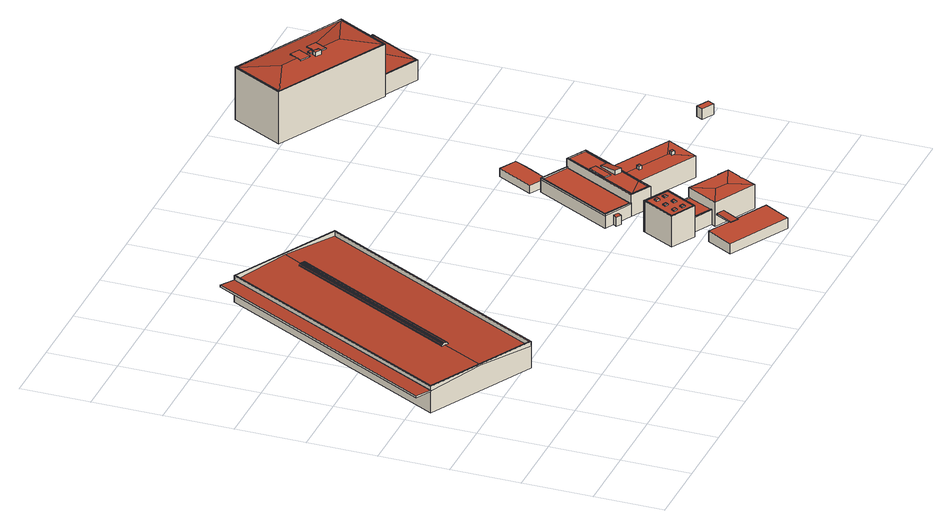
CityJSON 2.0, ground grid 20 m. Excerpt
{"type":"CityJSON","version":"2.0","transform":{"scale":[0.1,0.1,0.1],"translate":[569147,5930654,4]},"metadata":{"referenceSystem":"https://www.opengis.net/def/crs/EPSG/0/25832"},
"CityObjects":{
"building1":{"type":"Building","attributes":{"Grundfläche 2D":"387.433564","Grundhöhe NN":"11.958"},"geometry":[{"type":"Solid","lod":"3","boundaries":[[[[0,1,2,3]],[[4,5,3,2]],[[5,6,0,3]],[[6,7,1,0]],[[7,4,2,1]],[[7,6,5,4]]]],"semantics":{"surfaces":[{"type":"RoofSurface"},{"type":"WallSurface"},{"type":"GroundSurface"}],"values":[[0,1,1,1,1,2]]}}]},
"building2":{"type":"Building","attributes":{"Grundfläche 2D":"2698.041716","Grundhöhe NN":"5.537"},"geometry":[{"type":"Solid","lod":"3","boundaries":[[[[8,9,10,11]],[[12,8,11,13,14,10,9,15]],[[16,17,18,19]],[[20,16,19,21]],[[22,20,21,23]],[[24,22,23,25]],[[26,24,25,27]],[[28,26,27,29]],[[30,28,29,31]],[[32,30,31,33]],[[34,32,33,35]],[[36,34,35,37]],[[38,36,37,39]],[[40,38,39,41]],[[42,43,44,45,46,47,48,49,50,51,52,53,54,55,56,57]],[[53,58,59,60,61,62,42,57,63,64,54]],[[11,10,64,63]],[[65,66,9,8]],[[56,13,11,63,57]],[[14,13,56,55]],[[54,64,10,14,55]],[[67,68,15,9,66]],[[68,69,12,15]],[[70,65,8,12,69]],[[48,47,46,45,44,43,42,62,61,60,41,39,37,35,33,31,29,27,25,23,21,19,18]],[[40,41,60,59]],[[40,59,58,53,52,51,50,49,17,16,20,22,24,26,28,30,32,34,36,38]],[[18,17,49,48]],[[65,70,69,71,72]],[[66,65,72,73]],[[68,67,66,73,74]],[[69,68,74,71]],[[72,71,74,73]]]],"semantics":{"surfaces":[{"type":"RoofSurface"},{"type":"WallSurface"},{"type":"GroundSurface"}],"values":[[0,0,0,0,0,0,0,0,0,0,0,0,0,0,0,0,1,1,1,1,1,1,1,1,1,1,1,1,1,1,1,1,2]]}}]},
"building3":{"type":"Building","attributes":{"Grundfläche 2D":"171.314535","Grundhöhe NN":"5.463"},"geometry":[{"type":"Solid","lod":"3","boundaries":[[[[75,76,77,78,79,80,81,82]],[[83,84,81,80]],[[84,85,82,81]],[[85,86,75,82]],[[86,87,76,75]],[[87,88,77,76]],[[88,89,78,77]],[[89,90,79,78]],[[90,83,80,79]],[[83,90,89,88,87,86,85,84]]]],"semantics":{"surfaces":[{"type":"RoofSurface"},{"type":"WallSurface"},{"type":"GroundSurface"}],"values":[[0,1,1,1,1,1,1,1,1,2]]}}]},
"building4":{"type":"Building","attributes":{"Grundfläche 2D":"13.773554","Grundhöhe NN":"8.645"},"geometry":[{"type":"Solid","lod":"3","boundaries":[[[[91,92,93,94]],[[91,94,95,96]],[[92,91,96,97]],[[93,92,97,98]],[[94,93,98,95]],[[97,96,95,98]]]],"semantics":{"surfaces":[{"type":"RoofSurface"},{"type":"WallSurface"},{"type":"GroundSurface"}],"values":[[0,1,1,1,1,2]]}}]},
"building5":{"type":"Building","attributes":{"Grundfläche 2D":"296.339205","Grundhöhe NN":"5.449"},"children":["building5-1","building5-2","building5-3","building5-4","building5-5","building5-6","building5-7","building5-8","building5-9","building5-10"],"geometry":[{"type":"Solid","lod":"3","boundaries":[[[[99,100,101,102,103,104,105,106,107,108]],[[109,110,111,112,113,114,115,116,117,118]],[[119,120,121,122]],[[123,119,122,124]],[[125,126,127,121,120,128,129,130]],[[131,132,127]],[[132,133,124,122,121,127]],[[134,124,133]],[[135,136,137,138,139,140,141,142]],[[101,100,143,144]],[[105,104,145,146]],[[110,109,147,148]],[[112,111,149,150]],[[111,110,148,149]],[[113,112,150,151]],[[100,99,108,107,152,115,114,113,151,143]],[[106,153,116,115,152,107]],[[105,146,154,118,117,116,153,106]],[[109,118,154,147]],[[120,119,155,156]],[[157,158,159,160]],[[161,135,142,128,120,156,162,163]],[[128,142,141,129]],[[164,163,162,165]],[[129,141,140,130]],[[158,164,165,159]],[[130,140,139,125]],[[157,160,166,167,127,126,125,139,138,168]],[[131,127,167,169]],[[132,131,169,170]],[[133,132,170,171]],[[134,133,171,172]],[[124,134,172,173]],[[123,124,173,145,104,103,102,101,144,155,119]],[[136,135,161,174]],[[137,136,174,175]],[[138,137,175,168]],[[150,149,148,147,154,146,145,173,172,171,170,169,167,166,160,159,165,162,156,155,144,143,151]],[[174,161,163,164,158,157,168,175]]]],"semantics":{"surfaces":[{"type":"RoofSurface"},{"type":"WallSurface"},{"type":"GroundSurface"}],"values":[[0,0,0,0,0,0,0,0,0,1,1,1,1,1,1,1,1,1,1,1,1,1,1,1,1,1,1,1,1,1,1,1,1,1,1,1,1,2,2]]}}]},
"building5-1":{"type":"BuildingInstallation","parents":["building5"],"geometry":[{"type":"MultiSurface","lod":"3","boundaries":[[[153,152,176,177,178,179]],[[153,179,105,106]],[[153,106,107,152]],[[152,107,108,176]],[[108,103,177,176]],[[103,104,178,177]],[[104,105,179,178]]],"semantics":{"surfaces":[{"type":"RoofSurface"},{"type":"WallSurface"}],"values":[0,1,1,1,1,1,1]}}]},
"building5-2":{"type":"BuildingInstallation","parents":["building5"],"geometry":[{"type":"MultiSurface","lod":"3","boundaries":[[[180,181,182,183]],[[100,101,180,183]],[[181,180,101,102]],[[102,99,182,181]],[[99,100,183,182]]],"semantics":{"surfaces":[{"type":"RoofSurface"},{"type":"WallSurface"}],"values":[0,1,1,1,1]}}]},
"building5-3":{"type":"BuildingInstallation","parents":["building5"],"geometry":[{"type":"MultiSurface","lod":"3","boundaries":[[[184,185,186,187]],[[187,186,188,189]],[[184,187,189,190]],[[190,191,185,184]],[[191,188,186,185]]],"semantics":{"surfaces":[{"type":"RoofSurface"},{"type":"WallSurface"}],"values":[0,1,1,1,1]}}]},
"building5-4":{"type":"BuildingInstallation","parents":["building5"],"geometry":[{"type":"MultiSurface","lod":"3","boundaries":[[[192,193,194,195]],[[192,195,196,197]],[[194,193,112,113]]],"semantics":{"surfaces":[{"type":"RoofSurface"},{"type":"WallSurface"}],"values":[0,1,1]}}]},
"building5-5":{"type":"BuildingInstallation","parents":["building5"],"geometry":[{"type":"MultiSurface","lod":"3","boundaries":[[[198,199,200,201]],[[201,200,202,203]],[[198,201,203,204]],[[199,198,204,205]],[[200,199,205,202]]],"semantics":{"surfaces":[{"type":"RoofSurface"},{"type":"WallSurface"}],"values":[0,1,1,1,1]}}]},
"building5-6":{"type":"BuildingInstallation","parents":["building5"],"geometry":[{"type":"MultiSurface","lod":"3","boundaries":[[[206,207,208,209]],[[209,208,210,211]],[[211,212,206,209]],[[212,213,207,206]],[[208,207,213,210]]],"semantics":{"surfaces":[{"type":"RoofSurface"},{"type":"WallSurface"}],"values":[0,1,1,1,1]}}]},
"building5-7":{"type":"BuildingInstallation","parents":["building5"],"geometry":[{"type":"MultiSurface","lod":"3","boundaries":[[[214,215,216,217]],[[217,216,218,219]],[[214,217,219,220]],[[215,214,220,221]],[[216,215,221,218]]],"semantics":{"surfaces":[{"type":"RoofSurface"},{"type":"WallSurface"}],"values":[0,1,1,1,1]}}]},
"building5-8":{"type":"BuildingInstallation","parents":["building5"],"geometry":[{"type":"MultiSurface","lod":"3","boundaries":[[[222,223,224,225]],[[225,224,226,227]],[[227,228,222,225]],[[228,229,223,222]],[[224,223,229,226]]],"semantics":{"surfaces":[{"type":"RoofSurface"},{"type":"WallSurface"}],"values":[0,1,1,1,1]}}]},
"building5-9":{"type":"BuildingInstallation","parents":["building5"],"geometry":[{"type":"MultiSurface","lod":"3","boundaries":[[[230,231,232,233]],[[233,232,234,235]],[[230,233,235,236]],[[231,230,236,237]],[[232,231,237,234]]],"semantics":{"surfaces":[{"type":"RoofSurface"},{"type":"WallSurface"}],"values":[0,1,1,1,1]}}]},
"building5-10":{"type":"BuildingInstallation","parents":["building5"],"geometry":[{"type":"MultiSurface","lod":"3","boundaries":[[[238,195,194,239,240,241,242,243,244,245,246,193,192,247]],[[113,114,115,240,239,194]],[[115,116,241,240]],[[118,243,242,241,116,117]],[[118,109,244,243]],[[109,110,245,244]],[[110,111,246,245]],[[111,112,193,246]],[[247,192,197,248]],[[238,247,248,249]],[[249,196,195,238]]],"semantics":{"surfaces":[{"type":"RoofSurface"},{"type":"WallSurface"}],"values":[0,1,1,1,1,1,1,1,1,1,1]}}]},
"building6":{"type":"Building","attributes":{"Grundfläche 2D":"238.341297","Grundhöhe NN":"5.522"},"geometry":[{"type":"Solid","lod":"3","boundaries":[[[[250,251,252,253,254,255,256,257]],[[258,259,260,261]],[[262,263,264,265]],[[266,267,268,269]],[[270,259,252,251]],[[259,258,253,252]],[[254,253,258,261]],[[261,260,255,254]],[[260,271,256,255]],[[271,272,257,256]],[[272,273,250,257]],[[273,270,251,250]],[[265,264,274,275]],[[262,265,275,276]],[[263,262,276,277]],[[271,260,259,270,278,279]],[[279,280,272,271],[281,282,269,268]],[[273,272,280,283]],[[263,277,278,270,273,283,274,264]],[[266,269,282,284]],[[267,266,284,285]],[[268,267,285,281]],[[276,275,274,283,280,279,278,277]],[[285,284,282,281]]]],"semantics":{"surfaces":[{"type":"RoofSurface"},{"type":"WallSurface"},{"type":"GroundSurface"}],"values":[[0,0,0,0,1,1,1,1,1,1,1,1,1,1,1,1,1,1,1,1,1,1,2,2]]}}]},
"building7":{"type":"Building","attributes":{"Grundfläche 2D":"168.805632","Grundhöhe NN":"5.532"},"children":["building7-1","building7-2"],"geometry":[{"type":"Solid","lod":"3","boundaries":[[[[286,287,288,289]],[[290,291,292,293]],[[294,295,296,297]],[[298,299,294,297,300,301,302]],[[303,304,305,296,295]],[[305,306,307,308,309,296]],[[310,311,312,307,313,314,315]],[[307,312,316]],[[307,316,317]],[[307,317,308]],[[318,319,314,313]],[[315,320,310]],[[321,322,308,317,316,323,324,325,326,310,320,315,314],[327,328,329,330]],[[322,309,308]],[[316,312,323]],[[323,312,311,326]],[[311,310,326]],[[331,332,319,318,313]],[[332,298,302,319]],[[319,302,321,314]],[[301,300,297,322,321,302]],[[297,296,309,322]],[[324,323,287,286]],[[323,326,288,287]],[[326,325,289,288]],[[325,324,286,289]],[[327,330,293,292]],[[290,293,330,329]],[[291,290,329,328]],[[328,327,292,291]],[[295,294,278,333]],[[334,304,303,295,333,335]],[[305,304,334,336]],[[313,307,306,305,336,337]],[[331,313,337,338]],[[332,331,338,339]],[[298,332,339,340]],[[294,299,298,340,341,278]],[[336,334,335,333,278,341,340,339,338,337]]]],"semantics":{"surfaces":[{"type":"RoofSurface"},{"type":"WallSurface"},{"type":"GroundSurface"}],"values":[[0,0,0,0,0,0,0,0,0,0,0,0,0,0,0,0,0,0,0,0,0,0,1,1,1,1,1,1,1,1,1,1,1,1,1,1,1,1,2]]}}]},
"building7-1":{"type":"BuildingInstallation","parents":["building7"],"geometry":[{"type":"MultiSurface","lod":"3","boundaries":[[[305,306,307,313,318,319,302,342,343,344,345,346,347,348,349,350,351,352,353,297,296]],[[321,314,343,342]],[[314,315,320,310,346,345,344,343]],[[310,311,312,348,347,346]],[[312,316,349,348]],[[316,317,350,349]],[[317,308,351,350]],[[308,309,352,351]],[[309,322,353,352]]],"semantics":{"surfaces":[{"type":"RoofSurface"},{"type":"WallSurface"}],"values":[0,1,1,1,1,1,1,1,1]}}]},
"building7-2":{"type":"BuildingInstallation","parents":["building7"],"geometry":[{"type":"MultiSurface","lod":"3","boundaries":[[[300,297,353,342,302,301]],[[322,321,342,353]]],"semantics":{"surfaces":[{"type":"RoofSurface"},{"type":"WallSurface"}],"values":[0,1]}}]},
"building8":{"type":"Building","attributes":{"Grundfläche 2D":"66.812664","Grundhöhe NN":"5.439"},"children":["building8-1"],"geometry":[{"type":"Solid","lod":"3","boundaries":[[[[354,355,356,357,358,359,360,361,362,363,364,365]],[[354,365,364,366,367]],[[368,369,361,360,359,358,357,356,355,354,367,370]],[[371,363,362,361,369,372]],[[364,363,371,366]],[[372,369,368,370,367,366,371]]]],"semantics":{"surfaces":[{"type":"RoofSurface"},{"type":"WallSurface"},{"type":"GroundSurface"}],"values":[[0,1,1,1,1,2]]}}]},
"building8-1":{"type":"BuildingInstallation","parents":["building8"],"geometry":[{"type":"MultiSurface","lod":"3","boundaries":[[[365,373,355,356,374,375,357,358,376,377,359,360,378,362,363,364]]],"semantics":{"surfaces":[{"type":"RoofSurface"}],"values":[0]}}]},
"building9":{"type":"Building","attributes":{"Grundfläche 2D":"206.409365","Grundhöhe NN":"5.315"},"children":["building9-1","building9-2"],"geometry":[{"type":"Solid","lod":"3","boundaries":[[[[379,380,381,382,383,384,385]],[[385,384,383,386,379]],[[386,387,380,379]],[[388,383,382,381,389,390]],[[386,383,388,391]],[[387,386,391,392]],[[389,381,380,387,392]],[[388,390,389,392,391]]]],"semantics":{"surfaces":[{"type":"RoofSurface"},{"type":"WallSurface"},{"type":"GroundSurface"}],"values":[[0,0,0,1,1,1,1,2]]}}]},
"building9-1":{"type":"BuildingInstallation","parents":["building9"],"geometry":[{"type":"MultiSurface","lod":"3","boundaries":[[[393,394,395,396,397]],[[398,395,394,399,385]],[[398,384,400,397,396,395]],[[400,401,393,397]],[[401,399,394,393]]],"semantics":{"surfaces":[{"type":"RoofSurface"},{"type":"WallSurface"}],"values":[0,1,1,1,1]}}]},
"building9-2":{"type":"BuildingInstallation","parents":["building9"],"geometry":[{"type":"MultiSurface","lod":"3","boundaries":[[[402,403,404,405]],[[405,404,406,407]],[[407,408,402,405]],[[408,409,403,402]],[[404,403,409,406]]],"semantics":{"surfaces":[{"type":"RoofSurface"},{"type":"WallSurface"}],"values":[0,1,1,1,1]}}]},
"building10":{"type":"Building","attributes":{"Grundfläche 2D":"8.537600","Grundhöhe NN":"4.995"},"geometry":[{"type":"Solid","lod":"3","boundaries":[[[[410,411,412,413]],[[414,415,413,412]],[[415,416,410,413]],[[416,417,411,410]],[[417,414,412,411]],[[417,416,415,414]]]],"semantics":{"surfaces":[{"type":"RoofSurface"},{"type":"WallSurface"},{"type":"GroundSurface"}],"values":[[0,1,1,1,1,2]]}}]},
"building11":{"type":"Building","attributes":{"Grundfläche 2D":"851.022139","Grundhöhe NN":"5.355"},"children":["building11-1","building11-2","building11-3"],"geometry":[{"type":"MultiSurface","lod":"3","boundaries":[[[418,419,420,421,422,423,424,425,426,427]],[[428,429,430]],[[431,432,433,434,435,436,437,438,439,440,441,442,430,429,443,444,445]],[[445,446,431]],[[447,432,431,446]],[[442,448,449,439,438,437,436,450,447,446,428,430]],[[451,452,453,454]],[[455,456,457,458,459]],[[460,461,462,463,464,465,466,467,468,469]],[[470,471,472]],[[471,470,473,474,475]],[[476,477,423,422,478,479,480,473,470,472,481]],[[482,483,419,418]],[[483,484,420,419]],[[484,485,421,420]],[[422,421,485]],[[477,424,423]],[[481,425,424,477,476]],[[481,472,471,475,426,425]],[[475,474,427,426]],[[451,454,441,440]],[[449,452,451,440,439]],[[449,448,453,452]],[[442,441,454,453,448]],[[455,434,433,456]],[[433,432,447,457,456]],[[447,450,458,457]],[[435,459,458,450,436]],[[465,464,429,428]],[[446,466,465,428]],[[446,445,467,466]],[[444,486,469,468]],[[487,488,462,461,460,469,486,489]],[[488,443,463,462]],[[483,482,490,491]],[[484,483,491,492]],[[485,484,492,493]],[[485,493,494,478,422]],[[444,443,495,496]],[[482,418,427,474,473,480,486,444,496,490]],[[494,497,488,487,489,486,480,479,478]],[[443,488,497,495]],[[490,496,495,497,494,493,492,491]]],"semantics":{"surfaces":[{"type":"RoofSurface"},{"type":"WallSurface"},{"type":"GroundSurface"}],"values":[0,0,0,0,0,0,0,0,0,0,0,0,1,1,1,1,1,1,1,1,1,1,1,1,1,1,1,1,1,1,1,1,1,1,1,1,1,1,1,1,1,1,2]}}]},
"building11-1":{"type":"BuildingInstallation","parents":["building11"],"geometry":[{"type":"MultiSurface","lod":"3","boundaries":[[[464,463,468,467]],[[467,445,429,464]],[[443,444,468,463]]],"semantics":{"surfaces":[{"type":"RoofSurface"},{"type":"WallSurface"}],"values":[0,1,1]}}]},
"building11-2":{"type":"BuildingInstallation","parents":["building11"],"geometry":[{"type":"MultiSurface","lod":"3","boundaries":[[[498,499,500,501,502,503,504]],[[505,506,501,500]],[[434,455,502,501,506]],[[503,502,455,459,435,507]],[[507,508,504,503]],[[508,509,510,499,498,504]],[[510,505,500,499]]],"semantics":{"surfaces":[{"type":"RoofSurface"},{"type":"WallSurface"}],"values":[0,1,1,1,1,1,1]}}]},
"building11-3":{"type":"BuildingInstallation","parents":["building11"],"geometry":[{"type":"MultiSurface","lod":"3","boundaries":[[[511,512,513,514,515]],[[516,517,518,512,511,515]],[[519,513,512,518,437]],[[514,513,519,520]],[[516,515,514,520,438]]],"semantics":{"surfaces":[{"type":"RoofSurface"},{"type":"WallSurface"}],"values":[0,1,1,1,1]}}]}
},
"vertices":[
[366,1251,86],[7,570,86],[52,547,82],[411,1228,82],[52,547,80],[411,1228,80],[366,1251,80],[7,570,80],
[362,383,95],[721,1064,95],[717,1063,95],[360,387,95],[52,547,95],[55,548,95],[412,1224,95],[411,1228,95],[523,1089,94],[523,1089,92],[262,594,92],[263,594,94],[525,1088,96],[264,593,96],[526,1087,97],[265,592,97],[527,1086,98],[267,591,98],[530,1085,98],[269,590,98],[532,1084,98],[271,589,98],[535,1082,98],[274,587,98],[537,1081,98],[276,586,98],[539,1080,97],[278,585,97],[540,1080,96],[279,585,96],[541,1079,94],[280,584,94],[542,1079,92],[281,584,92],[271,589,92],[269,590,92],[267,591,92],[265,592,91],[264,593,91],[263,594,91],[262,594,91],[523,1089,91],[526,1087,91],[527,1086,92],[530,1085,92],[532,1084,92],[564,1144,92],[412,1224,81],[55,548,81],[208,468,92],[540,1080,91],[542,1079,91],[281,584,91],[280,584,91],[279,585,91],[360,387,81],[717,1063,81],[362,383,81],[721,1064,81],[565,1146,92],[411,1228,81],[52,547,81],[206,465,92],[52,547,15],[362,383,15],[721,1064,15],[411,1228,15],
[1138,178,47],[1097,102,46],[1275,8,46],[1316,84,47],[1223,133,47],[1221,127,47],[1199,139,47],[1201,144,47],[1221,127,15],[1199,139,15],[1201,144,15],[1138,178,15],[1097,102,15],[1275,8,15],[1316,84,15],[1223,133,15],
[1224,188,51],[1199,139,48],[1221,127,48],[1246,176,51],[1246,176,46],[1224,188,46],[1199,139,46],[1221,127,46],
[1161,240,57],[1159,237,57],[1226,202,57],[1228,204,57],[1266,277,57],[1267,279,57],[1201,314,57],[1200,313,57],[1199,313,57],[1199,312,57],[1128,355,107],[1127,352,107],[1128,352,107],[1079,259,107],[1150,221,107],[1199,312,107],[1199,313,107],[1200,313,107],[1201,314,107],[1202,316,107],[1220,190,86],[1342,126,86],[1321,193,88],[1284,213,88],[1226,202,86],[1268,282,86],[1369,179,86],[1370,180,86],[1390,218,86],[1364,168,86],[1362,169,86],[1368,180,86],[1358,235,86],[1357,233,86],[1275,277,86],[1275,278,86],[1363,166,38],[1369,163,38],[1376,176,38],[1370,180,38],[1369,179,38],[1368,180,38],[1362,169,38],[1364,168,38],[1159,237,14],[1226,202,14],[1267,279,14],[1201,314,14],[1128,355,14],[1127,352,14],[1128,352,14],[1079,259,14],[1150,221,14],[1199,313,59],[1200,313,59],[1202,316,14],[1220,190,14],[1342,126,14],[1369,179,36],[1368,180,36],[1368,180,14],[1369,179,14],[1363,166,36],[1364,168,14],[1364,168,36],[1362,169,36],[1362,169,14],[1370,180,14],[1390,218,14],[1370,180,36],[1358,235,14],[1357,233,14],[1275,277,14],[1275,278,14],[1268,282,14],[1369,163,36],[1376,176,36],
[1199,312,59],[1266,277,59],[1267,279,59],[1201,314,59],
[1226,202,59],[1228,204,59],[1161,240,59],[1159,237,59],
[1143,252,110],[1134,257,110],[1129,248,110],[1138,243,110],[1129,248,107],[1138,243,107],[1143,252,107],[1134,257,107],
[1082,260,108],[1079,259,108],[1150,221,108],[1150,224,108],[1150,224,107],[1082,260,107],
[1118,265,111],[1109,270,111],[1104,261,111],[1114,256,111],[1104,261,107],[1114,256,107],[1118,265,107],[1109,270,107],
[1159,283,110],[1150,287,110],[1145,278,110],[1154,273,110],[1145,278,107],[1154,273,107],[1159,283,107],[1150,287,107],
[1175,313,110],[1166,318,110],[1161,309,110],[1171,304,110],[1161,309,107],[1171,304,107],[1175,313,107],[1166,318,107],
[1151,326,111],[1141,331,111],[1137,322,111],[1146,317,111],[1137,322,107],[1146,317,107],[1151,326,107],[1141,331,107],
[1135,296,110],[1126,301,110],[1121,292,110],[1130,287,110],[1121,292,107],[1130,287,107],[1135,296,107],[1126,301,107],
[1197,314,108],[1199,312,108],[1199,313,108],[1200,313,108],[1201,314,108],[1202,316,108],[1128,355,108],[1127,352,108],[1128,352,108],[1130,350,108],[1130,350,107],[1197,314,107],
[1107,455,57],[1188,412,57],[1190,415,57],[1111,457,57],[1226,675,57],[1305,633,57],[1306,635,57],[1225,678,57],[1111,457,53],[1190,415,53],[1305,633,53],[1226,675,53],[1142,423,42],[1148,434,44],[1133,441,44],[1128,431,42],[1310,650,45],[1279,667,45],[1272,654,47],[1303,637,47],[1188,412,53],[1306,635,53],[1225,678,53],[1107,455,53],[1133,441,15],[1128,431,15],[1142,423,15],[1148,434,15],[1188,412,15],[1306,635,15],[1225,678,15],[1272,654,43],[1303,637,43],[1107,455,15],[1310,650,43],[1279,667,43],
[1273,489,93],[1291,479,93],[1318,529,83],[1300,539,83],[1293,551,83],[1275,560,83],[1248,508,83],[1266,499,83],[1188,412,80],[1247,380,80],[1246,383,82],[1190,413,82],[1307,637,80],[1305,633,80],[1243,511,82],[1270,563,82],[1308,634,82],[1249,383,80],[1268,419,80],[1266,420,82],[1290,466,82],[1296,477,82],[1264,421,79],[1245,385,79],[1316,519,79],[1316,518,79],[1294,477,79],[1314,512,82],[1361,604,79],[1317,521,79],[1294,476,79],[1265,421,79],[1322,527,82],[1363,605,82],[1317,520,79],[1308,632,79],[1193,413,79],[1291,479,79],[1273,489,79],[1300,539,79],[1318,529,79],[1248,508,79],[1275,560,79],[1293,551,79],[1266,499,79],[1316,511,80],[1366,605,80],[1247,380,15],[1268,419,15],[1249,383,15],[1266,420,15],[1314,512,15],[1316,511,15],[1366,605,15],[1307,637,15],[1305,633,15],
[1308,632,82],[1361,604,82],[1317,521,82],[1317,520,82],[1316,519,82],[1316,518,82],[1294,477,82],[1294,476,82],[1265,421,82],[1264,421,82],[1245,385,82],[1193,413,82],
[1259,676,38],[1272,701,38],[1273,702,38],[1287,727,38],[1288,729,38],[1301,754,38],[1302,755,38],[1315,781,38],[1267,807,38],[1265,807,38],[1210,703,38],[1211,702,38],[1210,703,14],[1259,676,14],[1287,727,14],[1315,781,14],[1272,701,14],[1265,807,14],[1267,807,14],
[1224,727,38],[1225,728,38],[1238,753,38],[1240,755,38],[1253,779,38],[1253,781,38],
[1420,397,80],[1290,466,80],[1266,420,78],[1268,419,78],[1441,327,78],[1425,382,80],[1422,390,80],[1490,419,78],[1314,512,78],[1441,327,13],[1266,420,13],[1268,419,13],[1490,419,13],[1314,512,13],
[1432,389,90],[1424,393,90],[1419,385,90],[1425,382,90],[1427,381,90],[1419,385,80],[1424,393,80],[1427,381,80],[1432,389,80],
[1326,434,90],[1331,443,90],[1323,447,90],[1318,438,90],[1323,447,80],[1318,438,80],[1326,434,80],[1331,443,80],
[1779,418,41],[1744,437,41],[1734,419,41],[1769,399,41],[1734,419,10],[1769,399,10],[1779,418,10],[1744,437,10],
[1552,1239,75],[1659,1183,75],[1741,1339,75],[1622,1401,75],[1618,1392,75],[1620,1391,75],[1624,1398,75],[1737,1338,75],[1658,1187,75],[1554,1242,75],[1301,1554,171],[1223,1407,171],[1336,1441,182],[1516,1347,182],[1464,1374,182],[1458,1363,180],[1434,1376,180],[1431,1378,180],[1437,1389,182],[1430,1392,182],[1419,1398,182],[1413,1401,182],[1406,1389,180],[1378,1404,180],[1385,1416,182],[1220,1406,171],[1549,1233,171],[1548,1236,171],[1626,1384,171],[1478,1400,178],[1399,1442,178],[1427,1427,178],[1451,1415,178],[1406,1389,183],[1427,1427,182],[1399,1442,182],[1378,1404,183],[1434,1376,183],[1458,1363,183],[1478,1400,182],[1451,1415,182],[1431,1378,183],[1619,1390,173],[1617,1391,173],[1300,1558,173],[1220,1406,173],[1223,1407,173],[1301,1554,173],[1626,1384,173],[1548,1236,173],[1549,1233,173],[1629,1385,173],[1647,1288,81],[1658,1188,75],[1736,1336,75],[1593,1317,81],[1554,1242,74],[1658,1187,74],[1723,1346,74],[1624,1398,74],[1617,1391,75],[1619,1390,75],[1629,1385,75],[1737,1338,74],[1552,1239,74],[1659,1183,74],[1741,1339,74],[1622,1401,74],[1629,1385,171],[1617,1391,171],[1300,1558,171],[1619,1390,171],[1552,1239,14],[1659,1183,14],[1741,1339,14],[1622,1401,14],[1617,1391,14],[1220,1406,14],[1549,1233,14],[1300,1558,14],
[1425,1383,192],[1419,1386,192],[1414,1376,192],[1430,1367,192],[1434,1376,192],[1427,1379,192],[1428,1381,192],[1414,1376,179],[1430,1367,179],[1427,1379,180],[1428,1381,180],[1425,1383,180],[1419,1386,180],
[1421,1390,185],[1427,1387,185],[1432,1397,185],[1422,1402,185],[1417,1393,185],[1417,1393,181],[1421,1390,181],[1427,1387,181],[1432,1397,181],[1422,1402,181]
]}
